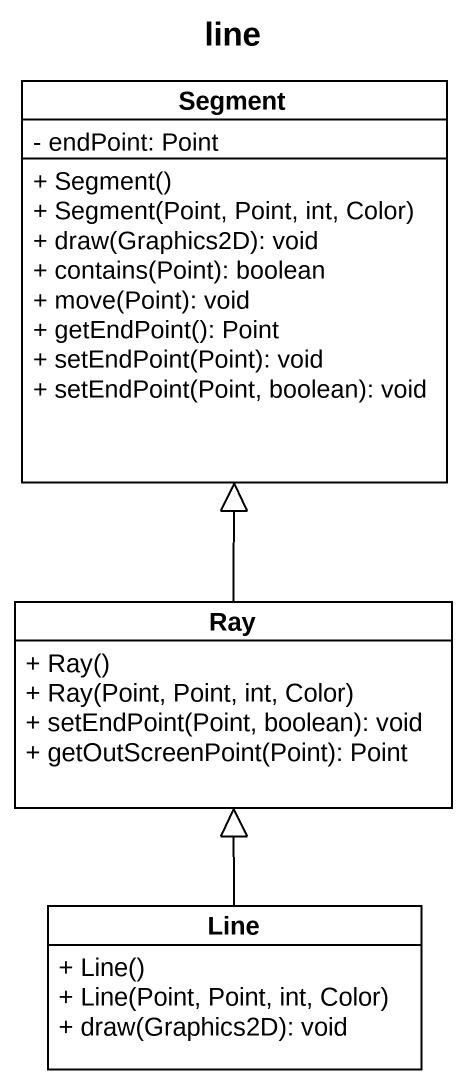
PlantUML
@startuml
title line
hide circle
hide empty members
skinparam classAttributeIconSize 0
class Segment {
  - endPoint: Point
  + Segment()
  + Segment(Point, Point, int, Color)
  + draw(Graphics2D): void
  + contains(Point): boolean
  + move(Point): void
  + getEndPoint(): Point
  + setEndPoint(Point): void
  + setEndPoint(Point, boolean): void
}
class Ray {
  + Ray()
  + Ray(Point, Point, int, Color)
  + setEndPoint(Point, boolean): void
  + getOutScreenPoint(Point): Point
}
class Line {
  + Line()
  + Line(Point, Point, int, Color)
  + draw(Graphics2D): void
}
Ray -up-|> Segment
Line -up-|> Ray
@enduml
